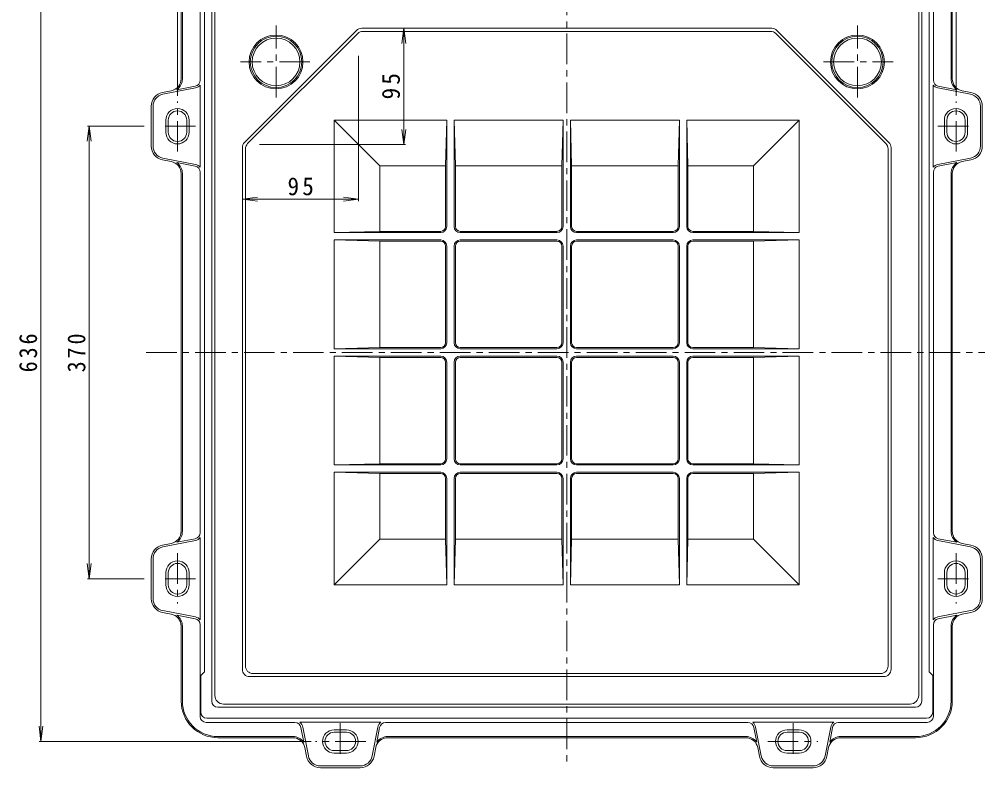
# Model space of a CAD drawing. Units: millimetres, scale not verified. Extents: x -960 to 877, y -688 to 698.
# Drawn here: x -772 to 17, y -381 to 231 of the extents above; entities that cross this region are included whole.
import ezdxf

# ---------------------------------------------------------------- set-up
doc = ezdxf.new("R2010")
doc.units = ezdxf.units.MM
doc.header["$LTSCALE"] = 5
doc.linetypes.add('CHAIN1', pattern=[8, 5, -1, 1, -1])
for name, color, linetype, lineweight in [('0-0_通り芯', 3, 'Continuous', 9), ('0-1_躯体', 2, 'Continuous', 9), ('0-4_その他', 7, 'Continuous', 9)]:
    doc.layers.add(name, color=color, linetype=linetype, lineweight=lineweight)
doc.styles.add('ＭＳ ゴシック', font='')
doc.styles.get('ＭＳ ゴシック').set_extended_font_data('MS Gothic')

msp = doc.modelspace()

# ---------------------------------------------------------------- linework, layer by layer
at = {"layer": '0-0_通り芯', "linetype": 'CHAIN1'}
for p, q in [((-324.41, 299.542), (-324.41, -377.932)), ((-561.91, 167.37), (-561.91, 226.17)), ((-86.91, 167.37), (-86.91, 226.17)), ((-534.169, 196.36), (-591.008, 196.36)), ((-114.652, 196.36), (-57.812, 196.36)), ((-668.046, -41.14), (17.028, -41.14))]:
    msp.add_line(p, q, dxfattribs=at)
at = {"layer": '0-0_通り芯'}
for p, q in [((-611.91, 239.36), (-611.91, -321.64)), ((-36.91, 239.36), (-36.91, -321.64)), ((-496.167, 222.103), (-587.653, 130.617)), ((-491.925, 223.86), (-156.895, 223.86)), ((-490.906, 221.344), (-157.915, 221.344)), ((-152.653, 222.103), (-61.167, 130.617)), ((-495.148, 219.586), (-585.137, 129.598)), ((-153.672, 219.586), (-63.684, 129.598)), ((-477.09, 111.54), (-514.41, 148.86)), ((-422.41, 148.86), (-514.41, 148.86)), ((-514.41, 56.86), (-514.41, 148.86)), ((-423.41, 111.54), (-422.41, 148.86)), ((-422.41, 61.86), (-422.41, 148.86)), ((-416.41, 148.86), (-415.41, 111.54)), ((-416.41, 61.86), (-416.41, 148.86)), ((-327.41, 148.86), (-416.41, 148.86)), ((-328.41, 111.54), (-327.41, 148.86)), ((-327.41, 61.86), (-327.41, 148.86)), ((-320.41, 111.54), (-321.41, 148.86)), ((-321.41, 61.86), (-321.41, 148.86)), ((-232.41, 148.86), (-321.41, 148.86)), ((-232.41, 148.86), (-233.41, 111.54)), ((-232.41, 61.86), (-232.41, 148.86)), ((-225.41, 111.54), (-226.41, 148.86)), ((-226.41, 61.86), (-226.41, 148.86)), ((-171.731, 111.54), (-134.41, 148.86)), ((-589.41, 126.375), (-589.41, -41.14)), ((-59.41, 126.375), (-59.41, -41.14)), ((-586.894, 125.355), (-586.894, -41.14)), ((-61.927, 125.355), (-61.927, -41.14)), ((-423.41, 111.54), (-477.09, 111.54)), ((-423.41, 61.86), (-423.41, 111.54)), ((-328.41, 111.54), (-415.41, 111.54)), ((-415.41, 61.86), (-415.41, 111.54)), ((-328.41, 61.86), (-328.41, 111.54)), ((-320.41, 111.54), (-233.41, 111.54)), ((-320.41, 61.86), (-320.41, 111.54)), ((-233.41, 61.86), (-233.41, 111.54)), ((-225.41, 111.54), (-171.731, 111.54)), ((-225.41, 61.86), (-225.41, 111.54)), ((-427.41, 56.86), (-514.41, 56.86)), ((-427.41, 57.86), (-477.09, 57.86)), ((-411.41, 57.86), (-332.41, 57.86)), ((-332.41, 56.86), (-411.41, 56.86)), ((-237.41, 57.86), (-316.41, 57.86)), ((-316.41, 56.86), (-237.41, 56.86)), ((-221.41, 57.86), (-171.731, 57.86)), ((-221.41, 56.86), (-134.41, 56.86)), ((-477.09, 49.86), (-514.41, 50.86)), ((-427.41, 50.86), (-514.41, 50.86)), ((-514.41, -38.14), (-514.41, 50.86)), ((-477.09, -37.14), (-477.09, 49.86)), ((-427.41, 49.86), (-477.09, 49.86)), ((-332.41, 50.86), (-411.41, 50.86)), ((-411.41, 49.86), (-332.41, 49.86)), ((-316.41, 50.86), (-237.41, 50.86)), ((-237.41, 49.86), (-316.41, 49.86)), ((-221.41, 50.86), (-134.41, 50.86)), ((-221.41, 49.86), (-171.731, 49.86)), ((-171.731, 49.86), (-134.41, 50.86)), ((-171.731, -37.14), (-171.731, 49.86)), ((-134.41, -38.14), (-134.41, 50.86)), ((-423.41, 45.86), (-423.41, -33.14)), ((-422.41, -33.14), (-422.41, 45.86)), ((-416.41, -33.14), (-416.41, 45.86)), ((-415.41, 45.86), (-415.41, -33.14)), ((-328.41, -33.14), (-328.41, 45.86)), ((-327.41, -33.14), (-327.41, 45.86)), ((-321.41, -33.14), (-321.41, 45.86)), ((-320.41, -33.14), (-320.41, 45.86)), ((-233.41, 45.86), (-233.41, -33.14)), ((-232.41, -33.14), (-232.41, 45.86)), ((-226.41, -33.14), (-226.41, 45.86)), ((-225.41, 45.86), (-225.41, -33.14)), ((-477.09, -37.14), (-514.41, -38.14)), ((-427.41, -38.14), (-514.41, -38.14)), ((-427.41, -37.14), (-477.09, -37.14)), ((-411.41, -37.14), (-332.41, -37.14)), ((-411.41, -38.14), (-332.41, -38.14)), ((-237.41, -37.14), (-316.41, -37.14)), ((-237.41, -38.14), (-316.41, -38.14)), ((-221.41, -37.14), (-171.731, -37.14)), ((-221.41, -38.14), (-134.41, -38.14)), ((-171.731, -37.14), (-134.41, -38.14)), ((-589.41, -300.14), (-589.41, -41.14)), ((-586.894, -297.624), (-586.894, -41.14)), ((-477.09, -45.14), (-514.41, -44.14)), ((-427.41, -44.14), (-514.41, -44.14)), ((-514.41, -133.14), (-514.41, -44.14)), ((-477.09, -45.14), (-477.09, -132.14)), ((-427.41, -45.14), (-477.09, -45.14)), ((-411.41, -44.14), (-332.41, -44.14)), ((-411.41, -45.14), (-332.41, -45.14)), ((-237.41, -44.14), (-316.41, -44.14)), ((-237.41, -45.14), (-316.41, -45.14)), ((-221.41, -44.14), (-134.41, -44.14)), ((-221.41, -45.14), (-171.731, -45.14)), ((-171.731, -45.14), (-134.41, -44.14)), ((-171.731, -45.14), (-171.731, -132.14)), ((-134.41, -133.14), (-134.41, -44.14)), ((-61.926, -297.624), (-61.927, -41.14)), ((-59.41, -300.14), (-59.41, -41.14)), ((-423.41, -128.14), (-423.41, -49.14)), ((-422.41, -49.14), (-422.41, -128.14)), ((-416.41, -49.14), (-416.41, -128.14)), ((-415.41, -128.14), (-415.41, -49.14)), ((-328.41, -49.14), (-328.41, -128.14)), ((-327.41, -49.14), (-327.41, -128.14)), ((-321.41, -49.14), (-321.41, -128.14)), ((-320.41, -49.14), (-320.41, -128.14)), ((-233.41, -128.14), (-233.41, -49.14)), ((-232.41, -49.14), (-232.41, -128.14)), ((-226.41, -49.14), (-226.41, -128.14)), ((-225.41, -128.14), (-225.41, -49.14)), ((-477.09, -132.14), (-514.41, -133.14)), ((-427.41, -133.14), (-514.41, -133.14)), ((-427.41, -132.14), (-477.09, -132.14)), ((-411.41, -132.14), (-332.41, -132.14)), ((-332.41, -133.14), (-411.41, -133.14)), ((-237.41, -132.14), (-316.41, -132.14)), ((-316.41, -133.14), (-237.41, -133.14)), ((-221.41, -132.14), (-171.731, -132.14)), ((-221.41, -133.14), (-134.41, -133.14)), ((-171.731, -132.14), (-134.41, -133.14)), ((-427.41, -139.14), (-514.41, -139.14)), ((-514.41, -231.14), (-514.41, -139.14)), ((-427.41, -140.14), (-477.09, -140.14)), ((-332.41, -139.14), (-411.41, -139.14)), ((-411.41, -140.14), (-332.41, -140.14)), ((-316.41, -139.14), (-237.41, -139.14)), ((-237.41, -140.14), (-316.41, -140.14)), ((-221.41, -139.14), (-134.41, -139.14)), ((-221.41, -140.14), (-171.731, -140.14)), ((-134.41, -231.14), (-134.41, -139.14)), ((-423.41, -144.14), (-423.41, -193.819)), ((-422.41, -144.14), (-422.41, -231.14)), ((-416.41, -144.14), (-416.41, -231.14)), ((-415.41, -144.14), (-415.41, -193.819)), ((-328.41, -144.14), (-328.41, -193.819)), ((-327.41, -144.14), (-327.41, -231.14)), ((-321.41, -144.14), (-321.41, -231.14)), ((-320.41, -144.14), (-320.41, -193.819)), ((-233.41, -144.14), (-233.41, -193.819)), ((-232.41, -144.14), (-232.41, -231.14)), ((-226.41, -144.14), (-226.41, -231.14)), ((-225.41, -144.14), (-225.41, -193.819)), ((-477.09, -193.819), (-514.41, -231.14)), ((-423.41, -193.819), (-477.09, -193.819)), ((-423.41, -193.819), (-422.41, -231.14)), ((-416.41, -231.14), (-415.41, -193.819)), ((-328.41, -193.819), (-415.41, -193.819)), ((-328.41, -193.819), (-327.41, -231.14)), ((-320.41, -193.819), (-321.41, -231.14)), ((-320.41, -193.819), (-233.41, -193.819)), ((-232.41, -231.14), (-233.41, -193.819)), ((-225.41, -193.819), (-226.41, -231.14)), ((-225.41, -193.819), (-171.731, -193.819)), ((-171.731, -193.819), (-134.41, -231.14)), ((-422.41, -231.14), (-514.41, -231.14)), ((-327.41, -231.14), (-416.41, -231.14)), ((-232.41, -231.14), (-321.41, -231.14)), ((-134.41, -231.14), (-226.41, -231.14)), ((-583.41, -306.14), (-65.41, -306.14)), ((-580.894, -303.624), (-67.926, -303.624)), ((-604.91, -328.64), (-43.91, -328.64))]:
    msp.add_line(p, q, dxfattribs=at)
for points in [[(-134.41, 56.86), (-134.41, 148.86), (-226.41, 148.86)], [(-514.41, 56.86), (-477.09, 57.86), (-477.09, 111.54)], [(-134.41, 56.86), (-171.731, 57.86), (-171.731, 111.54)], [(-514.41, -139.14), (-477.09, -140.14), (-477.09, -193.819)], [(-134.41, -139.14), (-171.731, -140.14), (-171.731, -193.819)]]:
    msp.add_lwpolyline(points, dxfattribs=at)
for centre, radius in [((-561.91, 196.36), 22), ((-561.91, 196.36), 21), ((-561.91, 196.36), 19.5), ((-86.91, 196.36), 22), ((-86.91, 196.36), 21), ((-86.91, 196.36), 19.5)]:
    msp.add_circle(centre, radius, dxfattribs=at)
for centre, radius, start, end in [((-491.925, 217.86), 6, 90, 134.99933), ((-490.906, 215.344), 6, 90, 134.99933), ((-157.915, 215.344), 6, 45.00067, 90), ((-156.895, 217.86), 6, 45.00067, 90), ((-583.41, 126.375), 6, 135.00067, 180), ((-580.894, 125.355), 6, 135.00067, 180), ((-67.926, 125.355), 6, 0, 44.99933), ((-65.41, 126.375), 6, 0, 44.99933), ((-427.41, 61.86), 4, 270, 0), ((-427.41, 61.86), 5, 270, 0), ((-411.41, 61.86), 5, 180, 270), ((-411.41, 61.86), 4, 180, 270), ((-332.41, 61.86), 4, 270, 0), ((-332.41, 61.86), 5, 270, 0), ((-316.41, 61.86), 5, 180, 270), ((-316.41, 61.86), 4, 180, 270), ((-237.41, 61.86), 4, 270, 0), ((-237.41, 61.86), 5, 270, 0), ((-221.41, 61.86), 5, 180, 270), ((-221.41, 61.86), 4, 180, 270), ((-427.41, 45.86), 5, 0, 90), ((-427.41, 45.86), 4, 0, 90), ((-411.41, 45.86), 5, 90, 180), ((-411.41, 45.86), 4, 90, 180), ((-332.41, 45.86), 5, 0, 90), ((-332.41, 45.86), 4, 0, 90), ((-316.41, 45.86), 5, 90, 180), ((-316.41, 45.86), 4, 90, 180), ((-237.41, 45.86), 5, 0, 90), ((-237.41, 45.86), 4, 0, 90), ((-221.41, 45.86), 5, 90, 180), ((-221.41, 45.86), 4, 90, 180), ((-427.41, -33.14), 4, 270, 0), ((-427.41, -33.14), 5, 270, 0), ((-411.41, -33.14), 5, 180, 270), ((-411.41, -33.14), 4, 180, 270), ((-332.41, -33.14), 4, 270, 0), ((-332.41, -33.14), 5, 270, 0), ((-316.41, -33.14), 5, 180, 270), ((-316.41, -33.14), 4, 180, 270), ((-237.41, -33.14), 4, 270, 0), ((-237.41, -33.14), 5, 270, 0), ((-221.41, -33.14), 5, 180, 270), ((-221.41, -33.14), 4, 180, 270), ((-427.41, -49.14), 5, 0, 90), ((-427.41, -49.14), 4, 0, 90), ((-411.41, -49.14), 5, 90, 180), ((-411.41, -49.14), 4, 90, 180), ((-332.41, -49.14), 5, 0, 90), ((-332.41, -49.14), 4, 0, 90), ((-316.41, -49.14), 5, 90, 180), ((-316.41, -49.14), 4, 90, 180), ((-237.41, -49.14), 5, 0, 90), ((-237.41, -49.14), 4, 0, 90), ((-221.41, -49.14), 5, 90, 180), ((-221.41, -49.14), 4, 90, 180), ((-427.41, -128.14), 4, 270, 0), ((-427.41, -128.14), 5, 270, 0), ((-411.41, -128.14), 5, 180, 270), ((-411.41, -128.14), 4, 180, 270), ((-332.41, -128.14), 4, 270, 0), ((-332.41, -128.14), 5, 270, 0), ((-316.41, -128.14), 5, 180, 270), ((-316.41, -128.14), 4, 180, 270), ((-237.41, -128.14), 4, 270, 0), ((-237.41, -128.14), 5, 270, 0), ((-221.41, -128.14), 5, 180, 270), ((-221.41, -128.14), 4, 180, 270), ((-427.41, -144.14), 5, 0, 90), ((-427.41, -144.14), 4, 0, 90), ((-411.41, -144.14), 5, 90, 180), ((-411.41, -144.14), 4, 90, 180), ((-332.41, -144.14), 5, 0, 90), ((-332.41, -144.14), 4, 0, 90), ((-316.41, -144.14), 5, 90, 180), ((-316.41, -144.14), 4, 90, 180), ((-237.41, -144.14), 5, 0, 90), ((-237.41, -144.14), 4, 0, 90), ((-221.41, -144.14), 5, 90, 180), ((-221.41, -144.14), 4, 90, 180), ((-580.894, -297.624), 6, 179.99977, 270), ((-67.926, -297.624), 6, 270, 0.00023), ((-583.41, -300.14), 6, 179.99977, 270), ((-65.41, -300.14), 6, 270, 0.00023), ((-604.91, -321.64), 7, 180, 270), ((-43.91, -321.64), 7, 270, 0)]:
    msp.add_arc(centre, radius, start, end, dxfattribs=at)
at = {"layer": '0-1_躯体'}
for p, q in [((-623.91, 253.36), (-623.91, 181.487)), ((-24.91, 253.36), (-24.91, 181.487)), ((-620.41, 249.86), (-620.41, -302.14)), ((-28.41, 249.86), (-28.41, -302.14)), ((-639.41, 243.86), (-639.41, 182.455)), ((-638.41, 243.86), (-638.41, 182.455)), ((-614.41, 243.86), (-614.41, -326.14)), ((-34.41, 243.86), (-34.41, -326.14)), ((-10.41, 243.86), (-10.41, 182.455)), ((-9.41, 243.86), (-9.41, 182.455)), ((-654.309, 169.953), (-627.676, 175.105)), ((-627.961, 176.578), (-643.012, 173.666)), ((-623.771, 177.506), (-623.771, 110.214)), ((-25.049, 177.506), (-25.049, 110.214)), ((5.489, 169.953), (-21.145, 175.105)), ((-20.86, 176.578), (-5.808, 173.666)), ((-647.511, 172.796), (-654.594, 171.426)), ((-1.309, 172.796), (5.774, 171.426)), ((-663.91, 160.135), (-663.91, 127.585)), ((-662.41, 160.135), (-662.41, 127.585)), ((13.59, 160.135), (13.59, 127.585)), ((15.09, 160.135), (15.09, 127.585)), ((-651.91, 138.86), (-651.91, 148.86)), ((-649.91, 138.86), (-649.91, 148.86)), ((-634.91, 138.86), (-634.91, 148.86)), ((-632.91, 138.86), (-632.91, 148.86)), ((-15.91, 138.86), (-15.91, 148.86)), ((-13.91, 138.86), (-13.91, 148.86)), ((1.09, 138.86), (1.09, 148.86)), ((3.09, 138.86), (3.09, 148.86)), ((-647.511, 114.924), (-654.594, 116.294)), ((-654.309, 117.767), (-627.676, 112.615)), ((-627.961, 111.143), (-643.012, 114.054)), ((5.489, 117.767), (-21.145, 112.615)), ((-20.86, 111.143), (-5.808, 114.054)), ((-1.309, 114.924), (5.774, 116.294)), ((-639.41, 105.265), (-639.41, -187.545)), ((-638.41, 105.265), (-638.41, -187.545)), ((-623.91, 106.234), (-623.91, -188.513)), ((-24.91, 106.234), (-24.91, -188.513)), ((-10.41, 105.265), (-10.41, -187.545)), ((-9.41, 105.265), (-9.41, -187.545)), ((-654.309, -200.047), (-627.676, -194.895)), ((-627.961, -193.422), (-643.012, -196.334)), ((-623.771, -259.786), (-623.771, -192.494)), ((-25.049, -259.786), (-25.049, -192.494)), ((5.489, -200.047), (-21.145, -194.895)), ((-20.86, -193.422), (-5.808, -196.334)), ((-647.511, -197.204), (-654.594, -198.574)), ((-1.309, -197.204), (5.774, -198.574)), ((-663.91, -242.415), (-663.91, -209.865)), ((-662.41, -242.415), (-662.41, -209.865)), ((13.59, -242.415), (13.59, -209.865)), ((15.09, -242.415), (15.09, -209.865)), ((-651.91, -221.14), (-651.91, -231.14)), ((-649.91, -221.14), (-649.91, -231.14)), ((-634.91, -221.14), (-634.91, -231.14)), ((-632.91, -221.14), (-632.91, -231.14)), ((-15.91, -221.14), (-15.91, -231.14)), ((-13.91, -221.14), (-13.91, -231.14)), ((1.09, -221.14), (1.09, -231.14)), ((3.09, -221.14), (3.09, -231.14)), ((-654.309, -252.233), (-627.676, -257.385)), ((5.489, -252.233), (-21.145, -257.385)), ((-647.511, -255.076), (-654.594, -253.706)), ((-627.961, -258.857), (-643.012, -255.946)), ((-20.86, -258.857), (-5.808, -255.946)), ((-1.309, -255.076), (5.774, -253.706)), ((-639.41, -326.14), (-639.41, -264.735)), ((-638.41, -326.14), (-638.41, -264.735)), ((-623.91, -338.64), (-623.91, -263.766)), ((-24.91, -338.64), (-24.91, -263.766)), ((-10.41, -326.14), (-10.41, -264.735)), ((-9.41, -326.14), (-9.41, -264.735)), ((-623.41, -305.14), (-620.41, -302.14)), ((-623.41, -305.14), (-623.41, -335.14)), ((-25.41, -305.14), (-28.41, -302.14)), ((-25.41, -305.14), (-25.41, -335.14)), ((-609.41, -331.14), (-39.41, -331.14)), ((-618.91, -343.64), (-546.456, -343.64)), ((-618.41, -340.14), (-30.41, -340.14)), ((-542.476, -343.501), (-476.345, -343.501)), ((-176.456, -343.64), (-472.364, -343.64)), ((-106.345, -343.501), (-172.476, -343.501)), ((-29.91, -343.64), (-102.364, -343.64)), ((-541.547, -347.69), (-539.216, -359.742)), ((-535.503, -371.039), (-540.075, -347.405)), ((-504.41, -349.64), (-514.41, -349.64)), ((-504.41, -351.64), (-514.41, -351.64)), ((-483.317, -371.039), (-478.746, -347.405)), ((-477.273, -347.69), (-479.604, -359.742)), ((-171.547, -347.69), (-169.216, -359.742)), ((-165.503, -371.039), (-170.075, -347.405)), ((-144.41, -349.64), (-134.41, -349.64)), ((-144.41, -351.64), (-134.41, -351.64)), ((-113.317, -371.039), (-108.746, -347.405)), ((-107.273, -347.69), (-109.604, -359.742)), ((-609.41, -355.14), (-548.005, -355.14)), ((-609.41, -356.14), (-548.005, -356.14)), ((-470.815, -355.14), (-178.005, -355.14)), ((-470.815, -356.14), (-178.005, -356.14)), ((-39.41, -355.14), (-100.815, -355.14)), ((-39.41, -356.14), (-100.815, -356.14)), ((-538.346, -364.241), (-536.976, -371.324)), ((-504.41, -366.64), (-514.41, -366.64)), ((-504.41, -368.64), (-514.41, -368.64)), ((-480.474, -364.241), (-481.844, -371.324)), ((-168.346, -364.241), (-166.976, -371.324)), ((-144.41, -366.64), (-134.41, -366.64)), ((-144.41, -368.64), (-134.41, -368.64)), ((-110.474, -364.241), (-111.844, -371.324)), ((-525.685, -379.14), (-493.135, -379.14)), ((-525.685, -380.64), (-493.135, -380.64)), ((-123.135, -379.14), (-155.685, -379.14)), ((-123.135, -380.64), (-155.685, -380.64))]:
    msp.add_line(p, q, dxfattribs=at)
at = {"layer": '0-1_躯体', "linetype": 'CHAIN1'}
for p, q in [((-642.41, 123.049), (-642.41, 163.995)), ((-6.41, 123.049), (-6.41, 163.995)), ((-627.61, 143.86), (-657.569, 143.86)), ((-21.211, 143.86), (8.749, 143.86)), ((-642.41, -205.329), (-642.41, -246.274)), ((-6.41, -205.329), (-6.41, -246.274)), ((-627.61, -226.14), (-657.569, -226.14)), ((-21.211, -226.14), (8.749, -226.14)), ((-509.41, -344.339), (-509.41, -374.299)), ((-139.41, -344.339), (-139.41, -374.299)), ((-488.599, -359.14), (-529.545, -359.14)), ((-160.221, -359.14), (-119.276, -359.14))]:
    msp.add_line(p, q, dxfattribs=at)
at = {"layer": '0-1_躯体'}
for centre, radius, start, end in [((-649.41, 182.614), 10, 280.94653, 0), ((-649.41, 182.614), 11, 305.56578, 0), ((-628.91, 181.487), 5, 280.94681, 0), ((-19.91, 181.487), 5, 180, 259.05319), ((0.59, 182.614), 11, 180, 234.43422), ((0.59, 182.614), 10, 180, 259.05347), ((-628.91, 181.487), 6.5, 280.94681, 322.23773), ((-19.91, 181.487), 6.5, 217.76227, 259.05319), ((-652.41, 160.135), 11.5, 100.94781, 180), ((-652.41, 160.135), 10, 100.94781, 180), ((3.59, 160.135), 10, 0, 79.05219), ((3.59, 160.135), 11.5, 0, 79.05219), ((-642.41, 148.86), 9.5, 0, 180), ((-6.41, 148.86), 9.5, 0, 180), ((-642.41, 148.86), 7.5, 0, 180), ((-6.41, 148.86), 7.5, 0, 180), ((-642.41, 138.86), 9.5, 180, 0), ((-642.41, 138.86), 7.5, 180, 0), ((-6.41, 138.86), 9.5, 180, 0), ((-6.41, 138.86), 7.5, 180, 0), ((-652.41, 127.585), 11.5, 180, 259.05219), ((-652.41, 127.585), 10, 180, 259.05219), ((3.59, 127.585), 10, 280.94781, 0), ((3.59, 127.585), 11.5, 280.94781, 0), ((-649.41, 105.106), 10, 0, 79.05219), ((-649.41, 105.106), 11, 0, 54.43422), ((-628.91, 106.234), 5, 0, 79.05319), ((-628.91, 106.234), 6.5, 37.76227, 79.05229), ((-19.91, 106.234), 6.5, 100.94728, 142.23773), ((-19.91, 106.234), 5, 100.94681, 180), ((0.59, 105.106), 11, 125.56578, 180), ((0.59, 105.106), 10, 100.94781, 180), ((-649.41, -187.386), 10, 280.94781, 0), ((-649.41, -187.386), 11, 305.56578, 0), ((-628.91, -188.513), 5, 280.94681, 0), ((-19.91, -188.513), 5, 180, 259.05319), ((0.59, -187.386), 11, 180, 234.43422), ((0.59, -187.386), 10, 180, 259.05219), ((-628.91, -188.513), 6.5, 280.94771, 322.23773), ((-19.91, -188.513), 6.5, 217.76227, 259.05272), ((-652.41, -209.865), 11.5, 100.94781, 180), ((-652.41, -209.865), 10, 100.94781, 180), ((3.59, -209.865), 10, 0, 79.05219), ((3.59, -209.865), 11.5, 0, 79.05219), ((-642.41, -221.14), 9.5, 0, 180), ((-6.41, -221.14), 9.5, 0, 180), ((-642.41, -221.14), 7.5, 0, 180), ((-6.41, -221.14), 7.5, 0, 180), ((-642.41, -231.14), 9.5, 180, 0), ((-642.41, -231.14), 7.5, 180, 0), ((-6.41, -231.14), 9.5, 180, 0), ((-6.41, -231.14), 7.5, 180, 0), ((-652.41, -242.415), 11.5, 180, 259.05219), ((-652.41, -242.415), 10, 180, 259.05219), ((3.59, -242.415), 10, 280.94781, 0), ((3.59, -242.415), 11.5, 280.94781, 0), ((-649.41, -264.894), 10, 0, 79.05347), ((-649.41, -264.894), 11, 0, 54.43422), ((-628.91, -263.766), 5, 0, 79.05319), ((-628.91, -263.766), 6.5, 37.76227, 79.05319), ((-19.91, -263.766), 6.5, 100.94681, 142.23773), ((-19.91, -263.766), 5, 100.94681, 180), ((0.59, -264.894), 11, 125.56578, 180), ((0.59, -264.894), 10, 100.94653, 180), ((-609.41, -326.14), 30, 180, 270), ((-609.41, -326.14), 29, 180, 270), ((-609.41, -326.14), 5, 180, 270), ((-39.41, -326.14), 5, 270, 0), ((-39.41, -326.14), 29, 270, 0), ((-39.41, -326.14), 30, 270, 0), ((-618.91, -338.64), 5, 180, 270), ((-618.41, -335.14), 5, 180, 270), ((-30.41, -335.14), 5, 270, 0), ((-29.91, -338.64), 5, 270, 0), ((-546.456, -348.64), 5, 10.94698, 90), ((-546.456, -348.64), 6.5, 10.94736, 52.23724), ((-472.364, -348.64), 6.5, 127.76276, 169.05264), ((-472.364, -348.64), 5, 90, 169.05275), ((-176.456, -348.64), 5, 10.94725, 90), ((-176.456, -348.64), 6.5, 10.94736, 52.23724), ((-102.364, -348.64), 6.5, 127.76276, 169.05264), ((-102.364, -348.64), 5, 90, 169.05302), ((-514.41, -359.14), 9.5, 90, 270), ((-514.41, -359.14), 7.5, 90, 270), ((-504.41, -359.14), 9.5, 270, 90), ((-504.41, -359.14), 7.5, 270, 90), ((-144.41, -359.14), 9.5, 90, 270), ((-144.41, -359.14), 7.5, 90, 270), ((-134.41, -359.14), 9.5, 270, 90), ((-134.41, -359.14), 7.5, 270, 90), ((-548.164, -366.14), 11, 35.56578, 90), ((-548.164, -366.14), 10, 10.94653, 90), ((-470.656, -366.14), 10, 90, 169.05219), ((-470.656, -366.14), 11, 90, 144.43422), ((-178.164, -366.14), 11, 35.56578, 90), ((-178.164, -366.14), 10, 10.94781, 90), ((-100.656, -366.14), 10, 90, 169.05347), ((-100.656, -366.14), 11, 90, 144.43422), ((-525.685, -369.14), 11.5, 190.94781, 270), ((-525.685, -369.14), 10, 190.94781, 270), ((-493.135, -369.14), 10, 270, 349.05219), ((-493.135, -369.14), 11.5, 270, 349.05219), ((-155.685, -369.14), 11.5, 190.94781, 270), ((-155.685, -369.14), 10, 190.94781, 270), ((-123.135, -369.14), 10, 270, 349.05219), ((-123.135, -369.14), 11.5, 270, 349.05219)]:
    msp.add_arc(centre, radius, start, end, dxfattribs=at)
at = {"layer": '0-4_その他'}
for p, q in [((-642.41, 365.836), (-642.41, 168.744)), ((-6.41, 365.836), (-6.41, 168.744)), ((-753.922, -359.14), (-753.922, 276.86)), ((-456.025, 223.86), (-485.629, 223.86)), ((-457.525, 223.86), (-459.156, 211.467)), ((-457.525, 128.86), (-457.525, 223.86)), ((-457.525, 223.86), (-455.893, 211.467)), ((-494.41, 82.675), (-494.41, 201.455)), ((-714.457, 143.86), (-716.088, 131.467)), ((-715.957, 143.86), (-669.714, 143.86)), ((-714.457, -226.14), (-714.457, 143.86)), ((-714.457, 143.86), (-712.825, 131.467)), ((-457.525, 128.86), (-459.156, 141.253)), ((-457.525, 128.86), (-455.893, 141.253)), ((-456.025, 128.86), (-575.382, 128.86)), ((-589.41, 82.675), (-589.41, 108.529)), ((-589.41, 84.175), (-577.017, 85.807)), ((-589.41, 84.175), (-494.41, 84.175)), ((-589.41, 84.175), (-577.017, 82.544)), ((-494.41, 84.175), (-506.803, 85.807)), ((-494.41, 84.175), (-506.803, 82.544)), ((-714.457, -226.14), (-716.088, -213.747)), ((-714.457, -226.14), (-712.825, -213.747)), ((-715.957, -226.14), (-669.714, -226.14)), ((-753.922, -359.14), (-755.554, -346.747)), ((-753.922, -359.14), (-752.29, -346.747)), ((-755.422, -359.14), (-533.21, -359.14))]:
    msp.add_line(p, q, dxfattribs=at)

# ---------------------------------------------------------------- texts
at = {"layer": '0-4_その他', "color": 2, "char_height": 14.66, "attachment_point": 7, "rotation": 90, "style": 'ＭＳ ゴシック'}
for s, insert in [('\\T1.27;\\W0.95;95', (-460.525, 165.735)), ('\\T1.27;\\W0.9;636', (-756.922, -57.39)), ('\\T1.27;\\W0.9;370', (-717.457, -57.39))]:
    msp.add_mtext(s, dxfattribs=dict(at, insert=insert))
at = {"layer": '0-4_その他', "color": 2, "insert": (-552.535, 87.175), "char_height": 14.66, "attachment_point": 7, "style": 'ＭＳ ゴシック'}
msp.add_mtext('\\T1.27;\\W0.95;95', dxfattribs=at)

doc.saveas('drawing.dxf')
